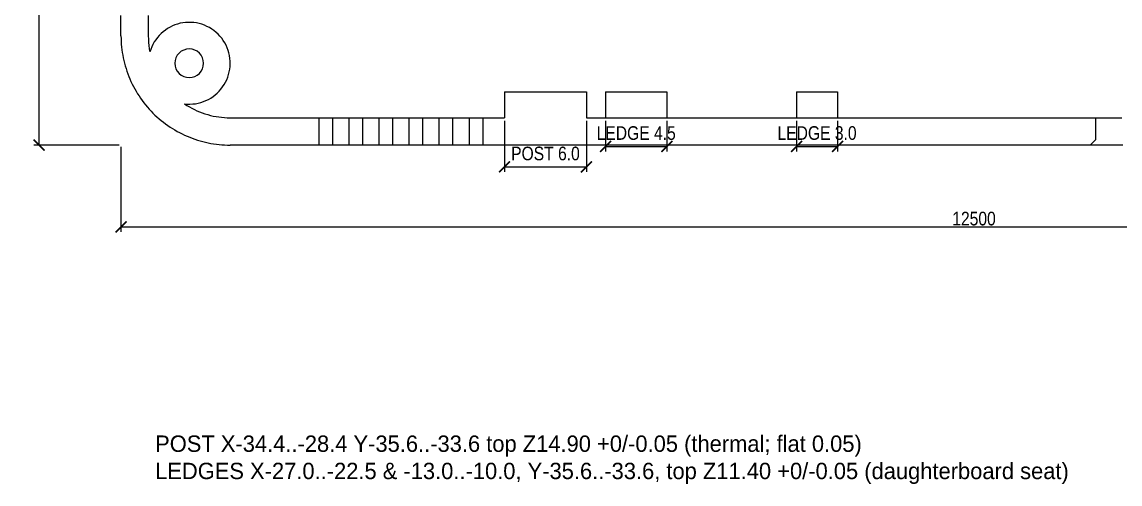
# Model space of a CAD drawing. Header units: metres. Extents: x -70 to 63, y -62 to 38.
# Drawn here: x -69.8 to 10.7, y -62.4 to -28.5 of the extents above; entities that cross this region are included whole.
import ezdxf

# ---------------------------------------------------------------- set-up
doc = ezdxf.new("R2010")
doc.units = ezdxf.units.M
doc.layers.add('U_Z10', color=7, linetype='Continuous')
doc.layers.add('U_Z14', color=7, linetype='Continuous')
doc.styles.add('OpenSansCondensed-Light', font='OpenSansCondensed-Light.ttf')
doc.dimstyles.new('EZDXF', dxfattribs={"dimtxt": 0.25, "dimasz": 0.175, "dimexe": 0.375, "dimexo": 0.125, "dimgap": 0.1, "dimtad": 1, "dimlfac": 100, "dimzin": 12, "dimdsep": 46, "dimtxsty": 'OpenSansCondensed-Light', "dimblk": 'ARCHTICK', "dimcen": 2.5, "dimazin": 3, "dimtfac": 0.5, "dimtmove": 2, "dimatfit": 3})

# ---------------------------------------------------------------- blocks, each defined once
blk = doc.blocks.new('_ARCHTICK')
at = {"color": 0, "linetype": 'BYBLOCK', "const_width": 0.15}
blk.add_lwpolyline([(-0.5, -0.5), (0.5, 0.5)], dxfattribs=at)

msp = doc.modelspace()

# ---------------------------------------------------------------- linework, layer by layer
at = {"layer": 'U_Z10'}
for points in [[(-62.5, -29.5), (-62.5, -29.28571), (-62.5, -29.07143), (-62.5, -28.85714), (-62.5, -28.64286), (-62.5, -28.42857), (-62.5, -28.21429), (-62.5, -28)], [(-60.5, -28), (-60.5, -28.21429), (-60.5, -28.42857), (-60.5, -28.64286), (-60.5, -28.85714), (-60.5, -29.07143), (-60.5, -29.28571), (-60.5, -29.5)], [(-57.84674, -34.47989), (-57.64675, -34.49641), (-57.44611, -34.49952), (-57.24571, -34.4892), (-57.04645, -34.46552), (-56.84921, -34.42856), (-56.65489, -34.3785), (-56.46435, -34.31557), (-56.27844, -34.24004), (-56.098, -34.15224), (-55.92383, -34.05259), (-55.75671, -33.94151), (-55.5974, -33.8195), (-55.44659, -33.68712), (-55.30497, -33.54496), (-55.17317, -33.39364), (-55.05179, -33.23386), (-54.94135, -33.06631), (-54.84237, -32.89176), (-54.75527, -32.71098), (-54.68046, -32.52478), (-54.61826, -32.334), (-54.56895, -32.13949), (-54.53276, -31.94211), (-54.50984, -31.74276), (-54.5003, -31.54232), (-54.50418, -31.34169), (-54.52146, -31.14177), (-54.55208, -30.94345), (-54.59588, -30.74763), (-54.65267, -30.55517), (-54.7222, -30.36693), (-54.80416, -30.18377), (-54.89819, -30.00649), (-55.00385, -29.8359), (-55.12068, -29.67275), (-55.24816, -29.51778), (-55.38571, -29.37167), (-55.53272, -29.23509), (-55.68853, -29.10864), (-55.85245, -28.9929), (-56.02374, -28.88836), (-56.20163, -28.79552), (-56.38533, -28.71477), (-56.57402, -28.64648), (-56.76686, -28.59096), (-56.96297, -28.54846), (-57.16148, -28.51916), (-57.36151, -28.5032), (-57.56216, -28.50064), (-57.76253, -28.51151), (-57.96173, -28.53575), (-58.15886, -28.57324), (-58.35305, -28.62384), (-58.54341, -28.6873), (-58.72911, -28.76334), (-58.90931, -28.85163), (-59.0832, -28.95177), (-59.25001, -29.06331), (-59.40899, -29.18575), (-59.55943, -29.31855), (-59.70066, -29.4611), (-59.83204, -29.61278), (-59.95299, -29.7729), (-60.06296, -29.94075), (-60.16146, -30.11558), (-60.24806, -30.2966), (-60.32236, -30.483), (-60.38403, -30.67395)], [(-62.5, -29.5), (-62.49743, -29.70266), (-62.48973, -29.90519), (-62.4769, -30.10746), (-62.45895, -30.30935), (-62.4359, -30.51071), (-62.40775, -30.71142), (-62.37452, -30.91136), (-62.33624, -31.11039), (-62.29293, -31.30838), (-62.24462, -31.50522), (-62.19133, -31.70077), (-62.13311, -31.8949), (-62.06999, -32.0875), (-62.00202, -32.27844), (-61.92922, -32.4676), (-61.85166, -32.65485), (-61.76938, -32.84007), (-61.68244, -33.02315), (-61.59088, -33.20397), (-61.49477, -33.38242), (-61.39418, -33.55837), (-61.28915, -33.73171), (-61.17977, -33.90234), (-61.06611, -34.07015), (-60.94823, -34.23502), (-60.82621, -34.39685), (-60.70013, -34.55554), (-60.57006, -34.71098), (-60.43611, -34.86308), (-60.29834, -35.01174), (-60.15685, -35.15685), (-60.01174, -35.29834), (-59.86308, -35.43611), (-59.71098, -35.57006), (-59.55554, -35.70013), (-59.39685, -35.82621), (-59.23502, -35.94823), (-59.07015, -36.06611), (-58.90234, -36.17977), (-58.73171, -36.28915), (-58.55837, -36.39418), (-58.38242, -36.49477), (-58.20397, -36.59088), (-58.02315, -36.68244), (-57.84007, -36.76938), (-57.65485, -36.85166), (-57.4676, -36.92922), (-57.27844, -37.00202), (-57.0875, -37.06999), (-56.8949, -37.13311), (-56.70077, -37.19133), (-56.50522, -37.24462), (-56.30838, -37.29293), (-56.11039, -37.33624), (-55.91136, -37.37452), (-55.71142, -37.40775), (-55.51071, -37.4359), (-55.30935, -37.45895), (-55.10746, -37.4769), (-54.90519, -37.48973), (-54.70266, -37.49743), (-54.5, -37.5)], [(-60.5, -29.5), (-60.49535, -29.73625), (-60.48139, -29.97214), (-60.45817, -30.2073), (-60.42569, -30.44135), (-60.38403, -30.67395)], [(-34.4, -33.6), (-34.4, -33.81111), (-34.4, -34.02222), (-34.4, -34.23333), (-34.4, -34.44444), (-34.4, -34.65556), (-34.4, -34.86667), (-34.4, -35.07778), (-34.4, -35.28889), (-34.4, -35.5)], [(-34.4, -33.6), (-34.2, -33.6), (-34, -33.6), (-33.8, -33.6), (-33.6, -33.6), (-33.4, -33.6), (-33.2, -33.6), (-33, -33.6), (-32.8, -33.6), (-32.6, -33.6), (-32.4, -33.6), (-32.2, -33.6), (-32, -33.6), (-31.8, -33.6), (-31.6, -33.6), (-31.4, -33.6), (-31.2, -33.6), (-31, -33.6), (-30.8, -33.6), (-30.6, -33.6), (-30.4, -33.6), (-30.2, -33.6), (-30, -33.6), (-29.8, -33.6), (-29.6, -33.6), (-29.4, -33.6), (-29.2, -33.6), (-29, -33.6), (-28.8, -33.6), (-28.6, -33.6), (-28.4, -33.6)], [(-28.4, -33.6), (-28.4, -33.81111), (-28.4, -34.02222), (-28.4, -34.23333), (-28.4, -34.44444), (-28.4, -34.65556), (-28.4, -34.86667), (-28.4, -35.07778), (-28.4, -35.28889), (-28.4, -35.5)], [(-27, -33.6), (-27, -33.81111), (-27, -34.02222), (-27, -34.23333), (-27, -34.44444), (-27, -34.65556), (-27, -34.86667), (-27, -35.07778), (-27, -35.28889), (-27, -35.5)], [(-27, -33.6), (-26.79545, -33.6), (-26.59091, -33.6), (-26.38636, -33.6), (-26.18182, -33.6), (-25.97727, -33.6), (-25.77273, -33.6), (-25.56818, -33.6), (-25.36364, -33.6), (-25.15909, -33.6), (-24.95455, -33.6), (-24.75, -33.6), (-24.54545, -33.6), (-24.34091, -33.6), (-24.13636, -33.6), (-23.93182, -33.6), (-23.72727, -33.6), (-23.52273, -33.6), (-23.31818, -33.6), (-23.11364, -33.6), (-22.90909, -33.6), (-22.70455, -33.6), (-22.5, -33.6)], [(-22.5, -33.6), (-22.5, -33.81111), (-22.5, -34.02222), (-22.5, -34.23333), (-22.5, -34.44444), (-22.5, -34.65556), (-22.5, -34.86667), (-22.5, -35.07778), (-22.5, -35.28889), (-22.5, -35.5)], [(-13, -33.6), (-13, -33.81111), (-13, -34.02222), (-13, -34.23333), (-13, -34.44444), (-13, -34.65556), (-13, -34.86667), (-13, -35.07778), (-13, -35.28889), (-13, -35.5)], [(-13, -33.6), (-12.8, -33.6), (-12.6, -33.6), (-12.4, -33.6), (-12.2, -33.6), (-12, -33.6), (-11.8, -33.6), (-11.6, -33.6), (-11.4, -33.6), (-11.2, -33.6), (-11, -33.6), (-10.8, -33.6), (-10.6, -33.6), (-10.4, -33.6), (-10.2, -33.6), (-10, -33.6)], [(-10, -33.6), (-10, -33.81111), (-10, -34.02222), (-10, -34.23333), (-10, -34.44444), (-10, -34.65556), (-10, -34.86667), (-10, -35.07778), (-10, -35.28889), (-10, -35.5)], [(-57.84674, -34.47989), (-57.67141, -34.59335), (-57.49224, -34.70063), (-57.30945, -34.80161), (-57.12325, -34.89616), (-56.93387, -34.98418), (-56.74155, -35.06556), (-56.54651, -35.1402), (-56.34899, -35.208), (-56.14923, -35.26889), (-55.94748, -35.32278), (-55.74397, -35.36963), (-55.53895, -35.40936), (-55.33267, -35.44194), (-55.12539, -35.46732), (-54.91735, -35.48547), (-54.7088, -35.49637), (-54.5, -35.5)], [(-54.5, -35.5), (-54.299, -35.5), (-54.098, -35.5), (-53.897, -35.5), (-53.696, -35.5), (-53.495, -35.5), (-53.294, -35.5), (-53.093, -35.5), (-52.892, -35.5), (-52.691, -35.5), (-52.49, -35.5), (-52.289, -35.5), (-52.088, -35.5), (-51.887, -35.5), (-51.686, -35.5), (-51.485, -35.5), (-51.284, -35.5), (-51.083, -35.5), (-50.882, -35.5), (-50.681, -35.5), (-50.48, -35.5), (-50.279, -35.5), (-50.078, -35.5), (-49.877, -35.5), (-49.676, -35.5), (-49.475, -35.5), (-49.274, -35.5), (-49.073, -35.5), (-48.872, -35.5), (-48.671, -35.5), (-48.47, -35.5), (-48.269, -35.5), (-48.068, -35.5), (-47.867, -35.5), (-47.666, -35.5), (-47.465, -35.5), (-47.264, -35.5), (-47.063, -35.5), (-46.862, -35.5), (-46.661, -35.5), (-46.46, -35.5), (-46.259, -35.5), (-46.058, -35.5), (-45.857, -35.5), (-45.656, -35.5), (-45.455, -35.5), (-45.254, -35.5), (-45.053, -35.5), (-44.852, -35.5), (-44.651, -35.5), (-44.45, -35.5), (-44.249, -35.5), (-44.048, -35.5), (-43.847, -35.5), (-43.646, -35.5), (-43.445, -35.5), (-43.244, -35.5), (-43.043, -35.5), (-42.842, -35.5), (-42.641, -35.5), (-42.44, -35.5), (-42.239, -35.5), (-42.038, -35.5), (-41.837, -35.5), (-41.636, -35.5), (-41.435, -35.5), (-41.234, -35.5), (-41.033, -35.5), (-40.832, -35.5), (-40.631, -35.5), (-40.43, -35.5), (-40.229, -35.5), (-40.028, -35.5), (-39.827, -35.5), (-39.626, -35.5), (-39.425, -35.5), (-39.224, -35.5), (-39.023, -35.5), (-38.822, -35.5), (-38.621, -35.5), (-38.42, -35.5), (-38.219, -35.5), (-38.018, -35.5), (-37.817, -35.5), (-37.616, -35.5), (-37.415, -35.5), (-37.214, -35.5), (-37.013, -35.5), (-36.812, -35.5), (-36.611, -35.5), (-36.41, -35.5), (-36.209, -35.5), (-36.008, -35.5), (-35.807, -35.5), (-35.606, -35.5), (-35.405, -35.5), (-35.204, -35.5), (-35.003, -35.5), (-34.802, -35.5), (-34.601, -35.5), (-34.4, -35.5)], [(-28.4, -35.5), (-28.16667, -35.5), (-27.93333, -35.5), (-27.7, -35.5), (-27.46667, -35.5), (-27.23333, -35.5), (-27, -35.5)], [(-22.5, -35.5), (-22.29787, -35.5), (-22.09574, -35.5), (-21.89362, -35.5), (-21.69149, -35.5), (-21.48936, -35.5), (-21.28723, -35.5), (-21.08511, -35.5), (-20.88298, -35.5), (-20.68085, -35.5), (-20.47872, -35.5), (-20.2766, -35.5), (-20.07447, -35.5), (-19.87234, -35.5), (-19.67021, -35.5), (-19.46809, -35.5), (-19.26596, -35.5), (-19.06383, -35.5), (-18.8617, -35.5), (-18.65957, -35.5), (-18.45745, -35.5), (-18.25532, -35.5), (-18.05319, -35.5), (-17.85106, -35.5), (-17.64894, -35.5), (-17.44681, -35.5), (-17.24468, -35.5), (-17.04255, -35.5), (-16.84043, -35.5), (-16.6383, -35.5), (-16.43617, -35.5), (-16.23404, -35.5), (-16.03191, -35.5), (-15.82979, -35.5), (-15.62766, -35.5), (-15.42553, -35.5), (-15.2234, -35.5), (-15.02128, -35.5), (-14.81915, -35.5), (-14.61702, -35.5), (-14.41489, -35.5), (-14.21277, -35.5), (-14.01064, -35.5), (-13.80851, -35.5), (-13.60638, -35.5), (-13.40426, -35.5), (-13.20213, -35.5), (-13, -35.5)], [(-10, -35.5), (-9.79969, -35.5), (-9.59938, -35.5), (-9.39907, -35.5), (-9.19876, -35.5), (-8.99845, -35.5), (-8.79814, -35.5), (-8.59783, -35.5), (-8.39752, -35.5), (-8.1972, -35.5), (-7.99689, -35.5), (-7.79658, -35.5), (-7.59627, -35.5), (-7.39596, -35.5), (-7.19565, -35.5), (-6.99534, -35.5), (-6.79503, -35.5), (-6.59472, -35.5), (-6.39441, -35.5), (-6.1941, -35.5), (-5.99379, -35.5), (-5.79348, -35.5), (-5.59317, -35.5), (-5.39286, -35.5), (-5.19255, -35.5), (-4.99224, -35.5), (-4.79193, -35.5), (-4.59161, -35.5), (-4.3913, -35.5), (-4.19099, -35.5), (-3.99068, -35.5), (-3.79037, -35.5), (-3.59006, -35.5), (-3.38975, -35.5), (-3.18944, -35.5), (-2.98913, -35.5), (-2.78882, -35.5), (-2.58851, -35.5), (-2.3882, -35.5), (-2.18789, -35.5), (-1.98758, -35.5), (-1.78727, -35.5), (-1.58696, -35.5), (-1.38665, -35.5), (-1.18634, -35.5), (-0.98602, -35.5), (-0.78571, -35.5), (-0.5854, -35.5), (-0.38509, -35.5), (-0.18478, -35.5), (0.01553, -35.5), (0.21584, -35.5), (0.41615, -35.5), (0.61646, -35.5), (0.81677, -35.5), (1.01708, -35.5), (1.21739, -35.5), (1.4177, -35.5), (1.61801, -35.5), (1.81832, -35.5), (2.01863, -35.5), (2.21894, -35.5), (2.41925, -35.5), (2.61957, -35.5), (2.81988, -35.5), (3.02019, -35.5), (3.2205, -35.5), (3.42081, -35.5), (3.62112, -35.5), (3.82143, -35.5), (4.02174, -35.5), (4.22205, -35.5), (4.42236, -35.5), (4.62267, -35.5), (4.82298, -35.5), (5.02329, -35.5), (5.2236, -35.5), (5.42391, -35.5), (5.62422, -35.5), (5.82453, -35.5), (6.02484, -35.5), (6.22516, -35.5), (6.42547, -35.5), (6.62578, -35.5), (6.82609, -35.5), (7.0264, -35.5), (7.22671, -35.5), (7.42702, -35.5), (7.62733, -35.5), (7.82764, -35.5), (8.02795, -35.5), (8.22826, -35.5), (8.42857, -35.5), (8.62888, -35.5), (8.82919, -35.5), (9.0295, -35.5), (9.22981, -35.5), (9.43012, -35.5), (9.63043, -35.5), (9.83075, -35.5), (10.03106, -35.5), (10.23137, -35.5), (10.43168, -35.5), (10.63199, -35.5), (10.8323, -35.5)], [(10.9, -37.5), (10.7, -37.5), (10.5, -37.5), (10.3, -37.5), (10.1, -37.5), (9.9, -37.5), (9.7, -37.5), (9.5, -37.5), (9.3, -37.5), (9.1, -37.5), (8.9, -37.5), (8.7, -37.5), (8.5, -37.5), (8.3, -37.5), (8.1, -37.5), (7.9, -37.5), (7.7, -37.5), (7.5, -37.5), (7.3, -37.5), (7.1, -37.5), (6.9, -37.5), (6.7, -37.5), (6.5, -37.5), (6.3, -37.5), (6.1, -37.5), (5.9, -37.5), (5.7, -37.5), (5.5, -37.5), (5.3, -37.5), (5.1, -37.5), (4.9, -37.5), (4.7, -37.5), (4.5, -37.5), (4.3, -37.5), (4.1, -37.5), (3.9, -37.5), (3.7, -37.5), (3.5, -37.5), (3.3, -37.5), (3.1, -37.5), (2.9, -37.5), (2.7, -37.5), (2.5, -37.5), (2.3, -37.5), (2.1, -37.5), (1.9, -37.5), (1.7, -37.5), (1.5, -37.5), (1.3, -37.5), (1.1, -37.5), (0.9, -37.5), (0.7, -37.5), (0.5, -37.5), (0.3, -37.5), (0.1, -37.5), (-0.1, -37.5), (-0.3, -37.5), (-0.5, -37.5), (-0.7, -37.5), (-0.9, -37.5), (-1.1, -37.5), (-1.3, -37.5), (-1.5, -37.5), (-1.7, -37.5), (-1.9, -37.5), (-2.1, -37.5), (-2.3, -37.5), (-2.5, -37.5), (-2.7, -37.5), (-2.9, -37.5), (-3.1, -37.5), (-3.3, -37.5), (-3.5, -37.5), (-3.7, -37.5), (-3.9, -37.5), (-4.1, -37.5), (-4.3, -37.5), (-4.5, -37.5), (-4.7, -37.5), (-4.9, -37.5), (-5.1, -37.5), (-5.3, -37.5), (-5.5, -37.5), (-5.7, -37.5), (-5.9, -37.5), (-6.1, -37.5), (-6.3, -37.5), (-6.5, -37.5), (-6.7, -37.5), (-6.9, -37.5), (-7.1, -37.5), (-7.3, -37.5), (-7.5, -37.5), (-7.7, -37.5), (-7.9, -37.5), (-8.1, -37.5), (-8.3, -37.5), (-8.5, -37.5), (-8.7, -37.5), (-8.9, -37.5), (-9.1, -37.5), (-9.3, -37.5), (-9.5, -37.5), (-9.7, -37.5), (-9.9, -37.5), (-10.1, -37.5), (-10.3, -37.5), (-10.5, -37.5), (-10.7, -37.5), (-10.9, -37.5), (-11.1, -37.5), (-11.3, -37.5), (-11.5, -37.5), (-11.7, -37.5), (-11.9, -37.5), (-12.1, -37.5), (-12.3, -37.5), (-12.5, -37.5), (-12.7, -37.5), (-12.9, -37.5), (-13.1, -37.5), (-13.3, -37.5), (-13.5, -37.5), (-13.7, -37.5), (-13.9, -37.5), (-14.1, -37.5), (-14.3, -37.5), (-14.5, -37.5), (-14.7, -37.5), (-14.9, -37.5), (-15.1, -37.5), (-15.3, -37.5), (-15.5, -37.5), (-15.7, -37.5), (-15.9, -37.5), (-16.1, -37.5), (-16.3, -37.5), (-16.5, -37.5), (-16.7, -37.5), (-16.9, -37.5), (-17.1, -37.5), (-17.3, -37.5), (-17.5, -37.5), (-17.7, -37.5), (-17.9, -37.5), (-18.1, -37.5), (-18.3, -37.5), (-18.5, -37.5), (-18.7, -37.5), (-18.9, -37.5), (-19.1, -37.5), (-19.3, -37.5), (-19.5, -37.5), (-19.7, -37.5), (-19.9, -37.5), (-20.1, -37.5), (-20.3, -37.5), (-20.5, -37.5), (-20.7, -37.5), (-20.9, -37.5), (-21.1, -37.5), (-21.3, -37.5), (-21.5, -37.5), (-21.7, -37.5), (-21.9, -37.5), (-22.1, -37.5), (-22.3, -37.5), (-22.5, -37.5), (-22.7, -37.5), (-22.9, -37.5), (-23.1, -37.5), (-23.3, -37.5), (-23.5, -37.5), (-23.7, -37.5), (-23.9, -37.5), (-24.1, -37.5), (-24.3, -37.5), (-24.5, -37.5), (-24.7, -37.5), (-24.9, -37.5), (-25.1, -37.5), (-25.3, -37.5), (-25.5, -37.5), (-25.7, -37.5), (-25.9, -37.5), (-26.1, -37.5), (-26.3, -37.5), (-26.5, -37.5), (-26.7, -37.5), (-26.9, -37.5), (-27.1, -37.5), (-27.3, -37.5), (-27.5, -37.5), (-27.7, -37.5), (-27.9, -37.5), (-28.1, -37.5), (-28.3, -37.5), (-28.5, -37.5), (-28.7, -37.5), (-28.9, -37.5), (-29.1, -37.5), (-29.3, -37.5), (-29.5, -37.5), (-29.7, -37.5), (-29.9, -37.5), (-30.1, -37.5), (-30.3, -37.5), (-30.5, -37.5), (-30.7, -37.5), (-30.9, -37.5), (-31.1, -37.5), (-31.3, -37.5), (-31.5, -37.5), (-31.7, -37.5), (-31.9, -37.5), (-32.1, -37.5), (-32.3, -37.5), (-32.5, -37.5), (-32.7, -37.5), (-32.9, -37.5), (-33.1, -37.5), (-33.3, -37.5), (-33.5, -37.5), (-33.7, -37.5), (-33.9, -37.5), (-34.1, -37.5), (-34.3, -37.5), (-34.5, -37.5), (-34.7, -37.5), (-34.9, -37.5), (-35.1, -37.5), (-35.3, -37.5), (-35.5, -37.5), (-35.7, -37.5), (-35.9, -37.5), (-36.1, -37.5), (-36.3, -37.5), (-36.5, -37.5), (-36.7, -37.5), (-36.9, -37.5), (-37.1, -37.5), (-37.3, -37.5), (-37.5, -37.5), (-37.7, -37.5), (-37.9, -37.5), (-38.1, -37.5), (-38.3, -37.5), (-38.5, -37.5), (-38.7, -37.5), (-38.9, -37.5), (-39.1, -37.5), (-39.3, -37.5), (-39.5, -37.5), (-39.7, -37.5), (-39.9, -37.5), (-40.1, -37.5), (-40.3, -37.5), (-40.5, -37.5), (-40.7, -37.5), (-40.9, -37.5), (-41.1, -37.5), (-41.3, -37.5), (-41.5, -37.5), (-41.7, -37.5), (-41.9, -37.5), (-42.1, -37.5), (-42.3, -37.5), (-42.5, -37.5), (-42.7, -37.5), (-42.9, -37.5), (-43.1, -37.5), (-43.3, -37.5), (-43.5, -37.5), (-43.7, -37.5), (-43.9, -37.5), (-44.1, -37.5), (-44.3, -37.5), (-44.5, -37.5), (-44.7, -37.5), (-44.9, -37.5), (-45.1, -37.5), (-45.3, -37.5), (-45.5, -37.5), (-45.7, -37.5), (-45.9, -37.5), (-46.1, -37.5), (-46.3, -37.5), (-46.5, -37.5), (-46.7, -37.5), (-46.9, -37.5), (-47.1, -37.5), (-47.3, -37.5), (-47.5, -37.5), (-47.7, -37.5), (-47.9, -37.5), (-48.1, -37.5), (-48.3, -37.5), (-48.5, -37.5), (-48.7, -37.5), (-48.9, -37.5), (-49.1, -37.5), (-49.3, -37.5), (-49.5, -37.5), (-49.7, -37.5), (-49.9, -37.5), (-50.1, -37.5), (-50.3, -37.5), (-50.5, -37.5), (-50.7, -37.5), (-50.9, -37.5), (-51.1, -37.5), (-51.3, -37.5), (-51.5, -37.5), (-51.7, -37.5), (-51.9, -37.5), (-52.1, -37.5), (-52.3, -37.5), (-52.5, -37.5), (-52.7, -37.5), (-52.9, -37.5), (-53.1, -37.5), (-53.3, -37.5), (-53.5, -37.5), (-53.7, -37.5), (-53.9, -37.5), (-54.1, -37.5), (-54.3, -37.5), (-54.5, -37.5)]]:
    msp.add_lwpolyline(points, dxfattribs=at)
at = {"layer": 'U_Z14'}
for points in [[(-62.5, -29.5), (-62.5, -29.28571), (-62.5, -29.07143), (-62.5, -28.85714), (-62.5, -28.64286), (-62.5, -28.42857), (-62.5, -28.21429), (-62.5, -28)], [(-60.5, -28), (-60.5, -28.21429), (-60.5, -28.42857), (-60.5, -28.64286), (-60.5, -28.85714), (-60.5, -29.07143), (-60.5, -29.28571), (-60.5, -29.5)], [(-57.84674, -34.47989), (-57.64675, -34.49641), (-57.44611, -34.49952), (-57.24571, -34.4892), (-57.04645, -34.46552), (-56.84921, -34.42856), (-56.65489, -34.3785), (-56.46435, -34.31557), (-56.27844, -34.24004), (-56.098, -34.15224), (-55.92383, -34.05259), (-55.75671, -33.94151), (-55.5974, -33.8195), (-55.44659, -33.68712), (-55.30497, -33.54496), (-55.17317, -33.39364), (-55.05179, -33.23386), (-54.94135, -33.06631), (-54.84237, -32.89176), (-54.75527, -32.71098), (-54.68046, -32.52478), (-54.61826, -32.334), (-54.56895, -32.13949), (-54.53276, -31.94211), (-54.50984, -31.74276), (-54.5003, -31.54232), (-54.50418, -31.34169), (-54.52146, -31.14177), (-54.55208, -30.94345), (-54.59588, -30.74763), (-54.65267, -30.55517), (-54.7222, -30.36693), (-54.80416, -30.18377), (-54.89819, -30.00649), (-55.00385, -29.8359), (-55.12068, -29.67275), (-55.24816, -29.51778), (-55.38571, -29.37167), (-55.53272, -29.23509), (-55.68853, -29.10864), (-55.85245, -28.9929), (-56.02374, -28.88836), (-56.20163, -28.79552), (-56.38533, -28.71477), (-56.57402, -28.64648), (-56.76686, -28.59096), (-56.96297, -28.54846), (-57.16148, -28.51916), (-57.36151, -28.5032), (-57.56216, -28.50064), (-57.76253, -28.51151), (-57.96173, -28.53575), (-58.15886, -28.57324), (-58.35305, -28.62384), (-58.54341, -28.6873), (-58.72911, -28.76334), (-58.90931, -28.85163), (-59.0832, -28.95177), (-59.25001, -29.06331), (-59.40899, -29.18575), (-59.55943, -29.31855), (-59.70066, -29.4611), (-59.83204, -29.61278), (-59.95299, -29.7729), (-60.06296, -29.94075), (-60.16146, -30.11558), (-60.24806, -30.2966), (-60.32236, -30.483), (-60.38403, -30.67395)], [(-62.5, -29.5), (-62.49743, -29.70266), (-62.48973, -29.90519), (-62.4769, -30.10746), (-62.45895, -30.30935), (-62.4359, -30.51071), (-62.40775, -30.71142), (-62.37452, -30.91136), (-62.33624, -31.11039), (-62.29293, -31.30838), (-62.24462, -31.50522), (-62.19133, -31.70077), (-62.13311, -31.8949), (-62.06999, -32.0875), (-62.00202, -32.27844), (-61.92922, -32.4676), (-61.85166, -32.65485), (-61.76938, -32.84007), (-61.68244, -33.02315), (-61.59088, -33.20397), (-61.49477, -33.38242), (-61.39418, -33.55837), (-61.28915, -33.73171), (-61.17977, -33.90234), (-61.06611, -34.07015), (-60.94823, -34.23502), (-60.82621, -34.39685), (-60.70013, -34.55554), (-60.57006, -34.71098), (-60.43611, -34.86308), (-60.29834, -35.01174), (-60.15685, -35.15685), (-60.01174, -35.29834), (-59.86308, -35.43611), (-59.71098, -35.57006), (-59.55554, -35.70013), (-59.39685, -35.82621), (-59.23502, -35.94823), (-59.07015, -36.06611), (-58.90234, -36.17977), (-58.73171, -36.28915), (-58.55837, -36.39418), (-58.38242, -36.49477), (-58.20397, -36.59088), (-58.02315, -36.68244), (-57.84007, -36.76938), (-57.65485, -36.85166), (-57.4676, -36.92922), (-57.27844, -37.00202), (-57.0875, -37.06999), (-56.8949, -37.13311), (-56.70077, -37.19133), (-56.50522, -37.24462), (-56.30838, -37.29293), (-56.11039, -37.33624), (-55.91136, -37.37452), (-55.71142, -37.40775), (-55.51071, -37.4359), (-55.30935, -37.45895), (-55.10746, -37.4769), (-54.90519, -37.48973), (-54.70266, -37.49743), (-54.5, -37.5)], [(-60.5, -29.5), (-60.49535, -29.73625), (-60.48139, -29.97214), (-60.45817, -30.2073), (-60.42569, -30.44135), (-60.38403, -30.67395)], [(-56.45, -31.5), (-56.47018, -31.29516), (-56.52993, -31.09818), (-56.62696, -30.91665), (-56.75754, -30.75754), (-56.91665, -30.62696), (-57.09818, -30.52993), (-57.29516, -30.47018), (-57.5, -30.45), (-57.70484, -30.47018), (-57.90182, -30.52993), (-58.08335, -30.62696), (-58.24246, -30.75754), (-58.37304, -30.91665), (-58.47007, -31.09818), (-58.52982, -31.29516), (-58.55, -31.5), (-58.52982, -31.70484), (-58.47007, -31.90182), (-58.37304, -32.08335), (-58.24246, -32.24246), (-58.08335, -32.37304), (-57.90182, -32.47007), (-57.70484, -32.52982), (-57.5, -32.55), (-57.29516, -32.52982), (-57.09818, -32.47007), (-56.91665, -32.37304), (-56.75754, -32.24246), (-56.62696, -32.08335), (-56.52993, -31.90182), (-56.47018, -31.70484), (-56.45, -31.5)], [(-34.4, -33.6), (-34.4, -33.81111), (-34.4, -34.02222), (-34.4, -34.23333), (-34.4, -34.44444), (-34.4, -34.65556), (-34.4, -34.86667), (-34.4, -35.07778), (-34.4, -35.28889), (-34.4, -35.5)], [(-34.4, -33.6), (-34.2, -33.6), (-34, -33.6), (-33.8, -33.6), (-33.6, -33.6), (-33.4, -33.6), (-33.2, -33.6), (-33, -33.6), (-32.8, -33.6), (-32.6, -33.6), (-32.4, -33.6), (-32.2, -33.6), (-32, -33.6), (-31.8, -33.6), (-31.6, -33.6), (-31.4, -33.6), (-31.2, -33.6), (-31, -33.6), (-30.8, -33.6), (-30.6, -33.6), (-30.4, -33.6), (-30.2, -33.6), (-30, -33.6), (-29.8, -33.6), (-29.6, -33.6), (-29.4, -33.6), (-29.2, -33.6), (-29, -33.6), (-28.8, -33.6), (-28.6, -33.6), (-28.4, -33.6)], [(-28.4, -33.6), (-28.4, -33.81111), (-28.4, -34.02222), (-28.4, -34.23333), (-28.4, -34.44444), (-28.4, -34.65556), (-28.4, -34.86667), (-28.4, -35.07778), (-28.4, -35.28889), (-28.4, -35.5)], [(-57.84674, -34.47989), (-57.67141, -34.59335), (-57.49224, -34.70063), (-57.30945, -34.80161), (-57.12325, -34.89616), (-56.93387, -34.98418), (-56.74155, -35.06556), (-56.54651, -35.1402), (-56.34899, -35.208), (-56.14923, -35.26889), (-55.94748, -35.32278), (-55.74397, -35.36963), (-55.53895, -35.40936), (-55.33267, -35.44194), (-55.12539, -35.46732), (-54.91735, -35.48547), (-54.7088, -35.49637), (-54.5, -35.5)], [(-54.5, -35.5), (-54.29688, -35.5), (-54.09375, -35.5), (-53.89062, -35.5), (-53.6875, -35.5), (-53.48438, -35.5), (-53.28125, -35.5), (-53.07812, -35.5), (-52.875, -35.5), (-52.67188, -35.5), (-52.46875, -35.5), (-52.26562, -35.5), (-52.0625, -35.5), (-51.85938, -35.5), (-51.65625, -35.5), (-51.45312, -35.5), (-51.25, -35.5), (-51.04688, -35.5), (-50.84375, -35.5), (-50.64062, -35.5), (-50.4375, -35.5), (-50.23438, -35.5), (-50.03125, -35.5), (-49.82812, -35.5), (-49.625, -35.5), (-49.42188, -35.5), (-49.21875, -35.5), (-49.01562, -35.5), (-48.8125, -35.5), (-48.60938, -35.5), (-48.40625, -35.5), (-48.20312, -35.5), (-48, -35.5)], [(-48, -35.5), (-48, -35.7), (-48, -35.9), (-48, -36.1), (-48, -36.3), (-48, -36.5), (-48, -36.7), (-48, -36.9), (-48, -37.1), (-48, -37.3), (-48, -37.5)], [(-47, -35.5), (-46.8, -35.5), (-46.6, -35.5), (-46.4, -35.5), (-46.2, -35.5), (-46, -35.5), (-45.8, -35.5)], [(-47, -35.5), (-47, -35.7), (-47, -35.9), (-47, -36.1), (-47, -36.3), (-47, -36.5), (-47, -36.7), (-47, -36.9), (-47, -37.1), (-47, -37.3), (-47, -37.5)], [(-45.8, -35.5), (-45.8, -35.7), (-45.8, -35.9), (-45.8, -36.1), (-45.8, -36.3), (-45.8, -36.5), (-45.8, -36.7), (-45.8, -36.9), (-45.8, -37.1), (-45.8, -37.3), (-45.8, -37.5)], [(-44.8, -35.5), (-44.56, -35.5), (-44.32, -35.5), (-44.08, -35.5), (-43.84, -35.5), (-43.6, -35.5)], [(-44.8, -35.5), (-44.8, -35.7), (-44.8, -35.9), (-44.8, -36.1), (-44.8, -36.3), (-44.8, -36.5), (-44.8, -36.7), (-44.8, -36.9), (-44.8, -37.1), (-44.8, -37.3), (-44.8, -37.5)], [(-43.6, -35.5), (-43.6, -35.7), (-43.6, -35.9), (-43.6, -36.1), (-43.6, -36.3), (-43.6, -36.5), (-43.6, -36.7), (-43.6, -36.9), (-43.6, -37.1), (-43.6, -37.3), (-43.6, -37.5)], [(-42.6, -35.5), (-42.4, -35.5), (-42.2, -35.5), (-42, -35.5), (-41.8, -35.5), (-41.6, -35.5), (-41.4, -35.5)], [(-42.6, -35.5), (-42.6, -35.7), (-42.6, -35.9), (-42.6, -36.1), (-42.6, -36.3), (-42.6, -36.5), (-42.6, -36.7), (-42.6, -36.9), (-42.6, -37.1), (-42.6, -37.3), (-42.6, -37.5)], [(-41.4, -35.5), (-41.4, -35.7), (-41.4, -35.9), (-41.4, -36.1), (-41.4, -36.3), (-41.4, -36.5), (-41.4, -36.7), (-41.4, -36.9), (-41.4, -37.1), (-41.4, -37.3), (-41.4, -37.5)], [(-40.4, -35.5), (-40.16, -35.5), (-39.92, -35.5), (-39.68, -35.5), (-39.44, -35.5), (-39.2, -35.5)], [(-40.4, -35.5), (-40.4, -35.7), (-40.4, -35.9), (-40.4, -36.1), (-40.4, -36.3), (-40.4, -36.5), (-40.4, -36.7), (-40.4, -36.9), (-40.4, -37.1), (-40.4, -37.3), (-40.4, -37.5)], [(-39.2, -35.5), (-39.2, -35.7), (-39.2, -35.9), (-39.2, -36.1), (-39.2, -36.3), (-39.2, -36.5), (-39.2, -36.7), (-39.2, -36.9), (-39.2, -37.1), (-39.2, -37.3), (-39.2, -37.5)], [(-38.2, -35.5), (-38, -35.5), (-37.8, -35.5), (-37.6, -35.5), (-37.4, -35.5), (-37.2, -35.5), (-37, -35.5)], [(-38.2, -35.5), (-38.2, -35.7), (-38.2, -35.9), (-38.2, -36.1), (-38.2, -36.3), (-38.2, -36.5), (-38.2, -36.7), (-38.2, -36.9), (-38.2, -37.1), (-38.2, -37.3), (-38.2, -37.5)], [(-37, -35.5), (-37, -35.7), (-37, -35.9), (-37, -36.1), (-37, -36.3), (-37, -36.5), (-37, -36.7), (-37, -36.9), (-37, -37.1), (-37, -37.3), (-37, -37.5)], [(-36, -35.5), (-35.8, -35.5), (-35.6, -35.5), (-35.4, -35.5), (-35.2, -35.5), (-35, -35.5), (-34.8, -35.5), (-34.6, -35.5), (-34.4, -35.5)], [(-36, -35.5), (-36, -35.7), (-36, -35.9), (-36, -36.1), (-36, -36.3), (-36, -36.5), (-36, -36.7), (-36, -36.9), (-36, -37.1), (-36, -37.3), (-36, -37.5)], [(-28.4, -35.5), (-28.19928, -35.5), (-27.99856, -35.5), (-27.79785, -35.5), (-27.59713, -35.5), (-27.39641, -35.5), (-27.19569, -35.5), (-26.99497, -35.5), (-26.79425, -35.5), (-26.59354, -35.5), (-26.39282, -35.5), (-26.1921, -35.5), (-25.99138, -35.5), (-25.79066, -35.5), (-25.58995, -35.5), (-25.38923, -35.5), (-25.18851, -35.5), (-24.98779, -35.5), (-24.78707, -35.5), (-24.58636, -35.5), (-24.38564, -35.5), (-24.18492, -35.5), (-23.9842, -35.5), (-23.78348, -35.5), (-23.58276, -35.5), (-23.38205, -35.5), (-23.18133, -35.5), (-22.98061, -35.5), (-22.77989, -35.5), (-22.57917, -35.5), (-22.37846, -35.5), (-22.17774, -35.5), (-21.97702, -35.5), (-21.7763, -35.5), (-21.57558, -35.5), (-21.37486, -35.5), (-21.17415, -35.5), (-20.97343, -35.5), (-20.77271, -35.5), (-20.57199, -35.5), (-20.37127, -35.5), (-20.17056, -35.5), (-19.96984, -35.5), (-19.76912, -35.5), (-19.5684, -35.5), (-19.36768, -35.5), (-19.16697, -35.5), (-18.96625, -35.5), (-18.76553, -35.5), (-18.56481, -35.5), (-18.36409, -35.5), (-18.16337, -35.5), (-17.96266, -35.5), (-17.76194, -35.5), (-17.56122, -35.5), (-17.3605, -35.5), (-17.15978, -35.5), (-16.95907, -35.5), (-16.75835, -35.5), (-16.55763, -35.5), (-16.35691, -35.5), (-16.15619, -35.5), (-15.95547, -35.5), (-15.75476, -35.5), (-15.55404, -35.5), (-15.35332, -35.5), (-15.1526, -35.5), (-14.95188, -35.5), (-14.75117, -35.5), (-14.55045, -35.5), (-14.34973, -35.5), (-14.14901, -35.5), (-13.94829, -35.5), (-13.74758, -35.5), (-13.54686, -35.5), (-13.34614, -35.5), (-13.14542, -35.5), (-12.9447, -35.5), (-12.74398, -35.5), (-12.54327, -35.5), (-12.34255, -35.5), (-12.14183, -35.5), (-11.94111, -35.5), (-11.74039, -35.5), (-11.53968, -35.5), (-11.33896, -35.5), (-11.13824, -35.5), (-10.93752, -35.5), (-10.7368, -35.5), (-10.53608, -35.5), (-10.33537, -35.5), (-10.13465, -35.5), (-9.93393, -35.5), (-9.73321, -35.5), (-9.53249, -35.5), (-9.33178, -35.5), (-9.13106, -35.5), (-8.93034, -35.5), (-8.72962, -35.5), (-8.5289, -35.5), (-8.32819, -35.5), (-8.12747, -35.5), (-7.92675, -35.5), (-7.72603, -35.5), (-7.52531, -35.5), (-7.32459, -35.5), (-7.12388, -35.5), (-6.92316, -35.5), (-6.72244, -35.5), (-6.52172, -35.5), (-6.321, -35.5), (-6.12029, -35.5), (-5.91957, -35.5), (-5.71885, -35.5), (-5.51813, -35.5), (-5.31741, -35.5), (-5.11669, -35.5), (-4.91598, -35.5), (-4.71526, -35.5), (-4.51454, -35.5), (-4.31382, -35.5), (-4.1131, -35.5), (-3.91239, -35.5), (-3.71167, -35.5), (-3.51095, -35.5), (-3.31023, -35.5), (-3.10951, -35.5), (-2.9088, -35.5), (-2.70808, -35.5), (-2.50736, -35.5), (-2.30664, -35.5), (-2.10592, -35.5), (-1.9052, -35.5), (-1.70449, -35.5), (-1.50377, -35.5), (-1.30305, -35.5), (-1.10233, -35.5), (-0.90161, -35.5), (-0.7009, -35.5), (-0.50018, -35.5), (-0.29946, -35.5), (-0.09874, -35.5), (0.10198, -35.5), (0.3027, -35.5), (0.50341, -35.5), (0.70413, -35.5), (0.90485, -35.5), (1.10557, -35.5), (1.30629, -35.5), (1.507, -35.5), (1.70772, -35.5), (1.90844, -35.5), (2.10916, -35.5), (2.30988, -35.5), (2.51059, -35.5), (2.71131, -35.5), (2.91203, -35.5), (3.11275, -35.5), (3.31347, -35.5), (3.51419, -35.5), (3.7149, -35.5), (3.91562, -35.5), (4.11634, -35.5), (4.31706, -35.5), (4.51778, -35.5), (4.71849, -35.5), (4.91921, -35.5), (5.11993, -35.5), (5.32065, -35.5), (5.52137, -35.5), (5.72209, -35.5), (5.9228, -35.5), (6.12352, -35.5), (6.32424, -35.5), (6.52496, -35.5), (6.72568, -35.5), (6.92639, -35.5), (7.12711, -35.5), (7.32783, -35.5), (7.52855, -35.5), (7.72927, -35.5), (7.92999, -35.5), (8.1307, -35.5), (8.33142, -35.5), (8.53214, -35.5), (8.73286, -35.5), (8.93358, -35.5)], [(8.93358, -37.1), (8.93358, -36.9), (8.93358, -36.7), (8.93358, -36.5), (8.93358, -36.3), (8.93358, -36.1), (8.93358, -35.9), (8.93358, -35.7), (8.93358, -35.5)], [(-48, -37.5), (-48.20312, -37.5), (-48.40625, -37.5), (-48.60938, -37.5), (-48.8125, -37.5), (-49.01562, -37.5), (-49.21875, -37.5), (-49.42188, -37.5), (-49.625, -37.5), (-49.82812, -37.5), (-50.03125, -37.5), (-50.23438, -37.5), (-50.4375, -37.5), (-50.64062, -37.5), (-50.84375, -37.5), (-51.04688, -37.5), (-51.25, -37.5), (-51.45312, -37.5), (-51.65625, -37.5), (-51.85938, -37.5), (-52.0625, -37.5), (-52.26562, -37.5), (-52.46875, -37.5), (-52.67188, -37.5), (-52.875, -37.5), (-53.07812, -37.5), (-53.28125, -37.5), (-53.48438, -37.5), (-53.6875, -37.5), (-53.89062, -37.5), (-54.09375, -37.5), (-54.29688, -37.5), (-54.5, -37.5)], [(-45.8, -37.5), (-46, -37.5), (-46.2, -37.5), (-46.4, -37.5), (-46.6, -37.5), (-46.8, -37.5), (-47, -37.5)], [(-43.6, -37.5), (-43.84, -37.5), (-44.08, -37.5), (-44.32, -37.5), (-44.56, -37.5), (-44.8, -37.5)], [(-41.4, -37.5), (-41.6, -37.5), (-41.8, -37.5), (-42, -37.5), (-42.2, -37.5), (-42.4, -37.5), (-42.6, -37.5)], [(-39.2, -37.5), (-39.44, -37.5), (-39.68, -37.5), (-39.92, -37.5), (-40.16, -37.5), (-40.4, -37.5)], [(-37, -37.5), (-37.2, -37.5), (-37.4, -37.5), (-37.6, -37.5), (-37.8, -37.5), (-38, -37.5), (-38.2, -37.5)], [(8.51547, -37.5), (8.31495, -37.5), (8.11443, -37.5), (7.91391, -37.5), (7.71338, -37.5), (7.51286, -37.5), (7.31234, -37.5), (7.11182, -37.5), (6.9113, -37.5), (6.71078, -37.5), (6.51026, -37.5), (6.30974, -37.5), (6.10922, -37.5), (5.9087, -37.5), (5.70818, -37.5), (5.50766, -37.5), (5.30714, -37.5), (5.10662, -37.5), (4.9061, -37.5), (4.70558, -37.5), (4.50506, -37.5), (4.30454, -37.5), (4.10402, -37.5), (3.9035, -37.5), (3.70298, -37.5), (3.50246, -37.5), (3.30194, -37.5), (3.10142, -37.5), (2.9009, -37.5), (2.70038, -37.5), (2.49986, -37.5), (2.29934, -37.5), (2.09882, -37.5), (1.8983, -37.5), (1.69778, -37.5), (1.49726, -37.5), (1.29674, -37.5), (1.09622, -37.5), (0.8957, -37.5), (0.69518, -37.5), (0.49466, -37.5), (0.29414, -37.5), (0.09362, -37.5), (-0.1069, -37.5), (-0.30742, -37.5), (-0.50794, -37.5), (-0.70846, -37.5), (-0.90898, -37.5), (-1.1095, -37.5), (-1.31002, -37.5), (-1.51054, -37.5), (-1.71106, -37.5), (-1.91158, -37.5), (-2.1121, -37.5), (-2.31262, -37.5), (-2.51314, -37.5), (-2.71366, -37.5), (-2.91418, -37.5), (-3.1147, -37.5), (-3.31522, -37.5), (-3.51574, -37.5), (-3.71626, -37.5), (-3.91678, -37.5), (-4.1173, -37.5), (-4.31782, -37.5), (-4.51834, -37.5), (-4.71886, -37.5), (-4.91938, -37.5), (-5.1199, -37.5), (-5.32042, -37.5), (-5.52094, -37.5), (-5.72146, -37.5), (-5.92198, -37.5), (-6.1225, -37.5), (-6.32302, -37.5), (-6.52354, -37.5), (-6.72406, -37.5), (-6.92458, -37.5), (-7.1251, -37.5), (-7.32562, -37.5), (-7.52614, -37.5), (-7.72666, -37.5), (-7.92718, -37.5), (-8.1277, -37.5), (-8.32822, -37.5), (-8.52874, -37.5), (-8.72926, -37.5), (-8.92978, -37.5), (-9.1303, -37.5), (-9.33082, -37.5), (-9.53134, -37.5), (-9.73187, -37.5), (-9.93239, -37.5), (-10.13291, -37.5), (-10.33343, -37.5), (-10.53395, -37.5), (-10.73447, -37.5), (-10.93499, -37.5), (-11.13551, -37.5), (-11.33603, -37.5), (-11.53655, -37.5), (-11.73707, -37.5), (-11.93759, -37.5), (-12.13811, -37.5), (-12.33863, -37.5), (-12.53915, -37.5), (-12.73967, -37.5), (-12.94019, -37.5), (-13.14071, -37.5), (-13.34123, -37.5), (-13.54175, -37.5), (-13.74227, -37.5), (-13.94279, -37.5), (-14.14331, -37.5), (-14.34383, -37.5), (-14.54435, -37.5), (-14.74487, -37.5), (-14.94539, -37.5), (-15.14591, -37.5), (-15.34643, -37.5), (-15.54695, -37.5), (-15.74747, -37.5), (-15.94799, -37.5), (-16.14851, -37.5), (-16.34903, -37.5), (-16.54955, -37.5), (-16.75007, -37.5), (-16.95059, -37.5), (-17.15111, -37.5), (-17.35163, -37.5), (-17.55215, -37.5), (-17.75267, -37.5), (-17.95319, -37.5), (-18.15371, -37.5), (-18.35423, -37.5), (-18.55475, -37.5), (-18.75527, -37.5), (-18.95579, -37.5), (-19.15631, -37.5), (-19.35683, -37.5), (-19.55735, -37.5), (-19.75787, -37.5), (-19.95839, -37.5), (-20.15891, -37.5), (-20.35943, -37.5), (-20.55995, -37.5), (-20.76047, -37.5), (-20.96099, -37.5), (-21.16151, -37.5), (-21.36203, -37.5), (-21.56255, -37.5), (-21.76307, -37.5), (-21.96359, -37.5), (-22.16411, -37.5), (-22.36463, -37.5), (-22.56515, -37.5), (-22.76567, -37.5), (-22.96619, -37.5), (-23.16671, -37.5), (-23.36723, -37.5), (-23.56775, -37.5), (-23.76827, -37.5), (-23.96879, -37.5), (-24.16931, -37.5), (-24.36983, -37.5), (-24.57035, -37.5), (-24.77087, -37.5), (-24.97139, -37.5), (-25.17191, -37.5), (-25.37243, -37.5), (-25.57295, -37.5), (-25.77347, -37.5), (-25.97399, -37.5), (-26.17451, -37.5), (-26.37503, -37.5), (-26.57555, -37.5), (-26.77607, -37.5), (-26.97659, -37.5), (-27.17711, -37.5), (-27.37764, -37.5), (-27.57816, -37.5), (-27.77868, -37.5), (-27.9792, -37.5), (-28.17972, -37.5), (-28.38024, -37.5), (-28.58076, -37.5), (-28.78128, -37.5), (-28.9818, -37.5), (-29.18232, -37.5), (-29.38284, -37.5), (-29.58336, -37.5), (-29.78388, -37.5), (-29.9844, -37.5), (-30.18492, -37.5), (-30.38544, -37.5), (-30.58596, -37.5), (-30.78648, -37.5), (-30.987, -37.5), (-31.18752, -37.5), (-31.38804, -37.5), (-31.58856, -37.5), (-31.78908, -37.5), (-31.9896, -37.5), (-32.19012, -37.5), (-32.39064, -37.5), (-32.59116, -37.5), (-32.79168, -37.5), (-32.9922, -37.5), (-33.19272, -37.5), (-33.39324, -37.5), (-33.59376, -37.5), (-33.79428, -37.5), (-33.9948, -37.5), (-34.19532, -37.5), (-34.39584, -37.5), (-34.59636, -37.5), (-34.79688, -37.5), (-34.9974, -37.5), (-35.19792, -37.5), (-35.39844, -37.5), (-35.59896, -37.5), (-35.79948, -37.5), (-36, -37.5)], [(8.51547, -37.5), (8.72372, -37.29916), (8.93358, -37.1)]]:
    msp.add_lwpolyline(points, dxfattribs=at)

# ---------------------------------------------------------------- texts
for s, p in [('POST X-34.4..-28.4 Y-35.6..-33.6 top Z14.90 +0/-0.05 (thermal; flat 0.05)', (-60, -60)), ('LEDGES X-27.0..-22.5 & -13.0..-10.0, Y-35.6..-33.6, top Z11.40 +0/-0.05 (daughterboard seat)', (-60, -62))]:
    msp.add_text(s, height=1.2).set_placement(p)

# ---------------------------------------------------------------- dimensions: what is measured, and where the dimension line sits
msp.add_linear_dim(base=(-68.5, -37.5), p1=(-62.5, -37.5), p2=(-62.5, 37.5), angle=90, dimstyle='EZDXF', override={"dimtxt": 1, "dimasz": 0.8}).render()
for base, p1, p2, text in [((-27, -37.6), (-27, -35.6), (-22.5, -35.6), 'LEDGE 4.5'), ((-13, -37.6), (-13, -35.6), (-10, -35.6), 'LEDGE 3.0'), ((-34.4, -39.1), (-34.4, -35.6), (-28.4, -35.6), 'POST 6.0')]:
    msp.add_linear_dim(base=base, p1=p1, p2=p2, text=text, dimstyle='EZDXF', override={"dimtxt": 1, "dimasz": 0.8}).render()
msp.add_linear_dim(base=(-62.5, -43.5), p1=(-62.5, -37.5), p2=(62.5, -37.5), dimstyle='EZDXF', override={"dimtxt": 1, "dimasz": 0.8}).render()

doc.saveas('drawing.dxf')
